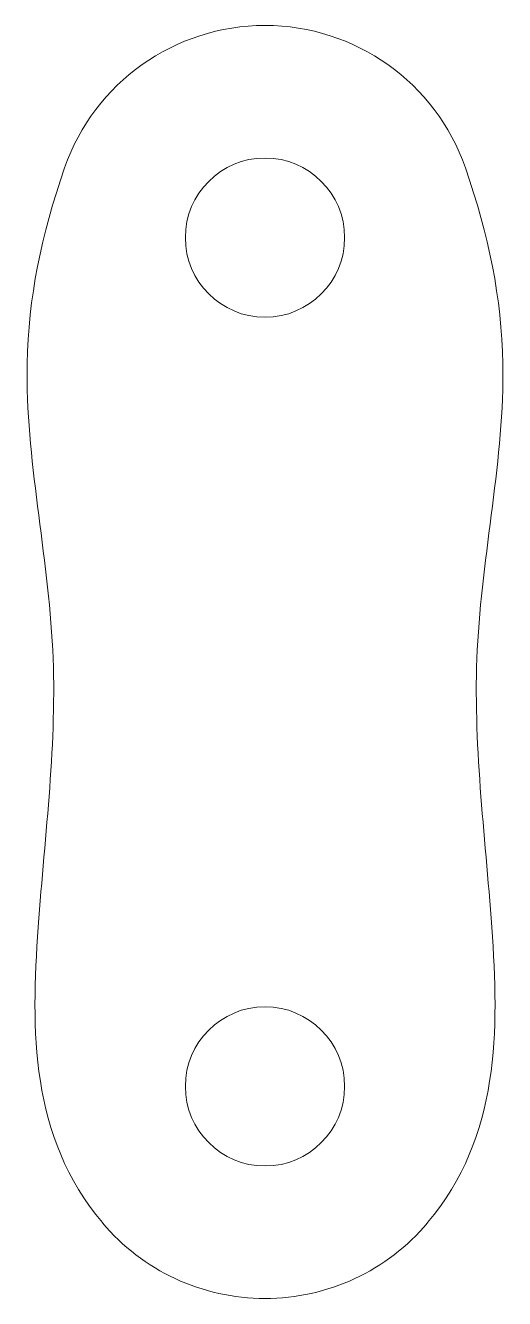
# Model space of a CAD drawing. Header units: inches. Extents: x -0.28 to 0.28, y -0.25 to 1.25.
import ezdxf

# ---------------------------------------------------------------- set-up
doc = ezdxf.new("R2010")
doc.units = ezdxf.units.IN
doc.header["$MEASUREMENT"] = 0

msp = doc.modelspace()

# ---------------------------------------------------------------- linework, layer by layer
at = {"color": 7, "linetype": 'Continuous', "lineweight": 15}
for centre in [(0, 1), (0, 0)]:
    msp.add_circle(centre, 0.0938, dxfattribs=at)
for centre, start, end in [((0, 1), 19.2466, 160.7534), ((0, 0), 219.9827, 320.0173)]:
    msp.add_arc(centre, 0.25, start, end, dxfattribs=at)
for points in [[(-0.236, 1.0824), (-0.2636, 1.0034), (-0.3006, 0.8202), (-0.2298, 0.5165), (-0.2748, 0.182), (-0.2769, -0.0589), (-0.1916, -0.1606)], [(0.236, 1.0824), (0.2636, 1.0034), (0.3006, 0.8202), (0.2298, 0.5165), (0.2748, 0.182), (0.2769, -0.0589), (0.1916, -0.1606)]]:
    msp.add_open_spline(points, degree=3, knots=[0, 0, 0, 0, 0.186999, 0.456276, 0.716521, 1, 1, 1, 1], dxfattribs=at)

doc.saveas('drawing.dxf')
